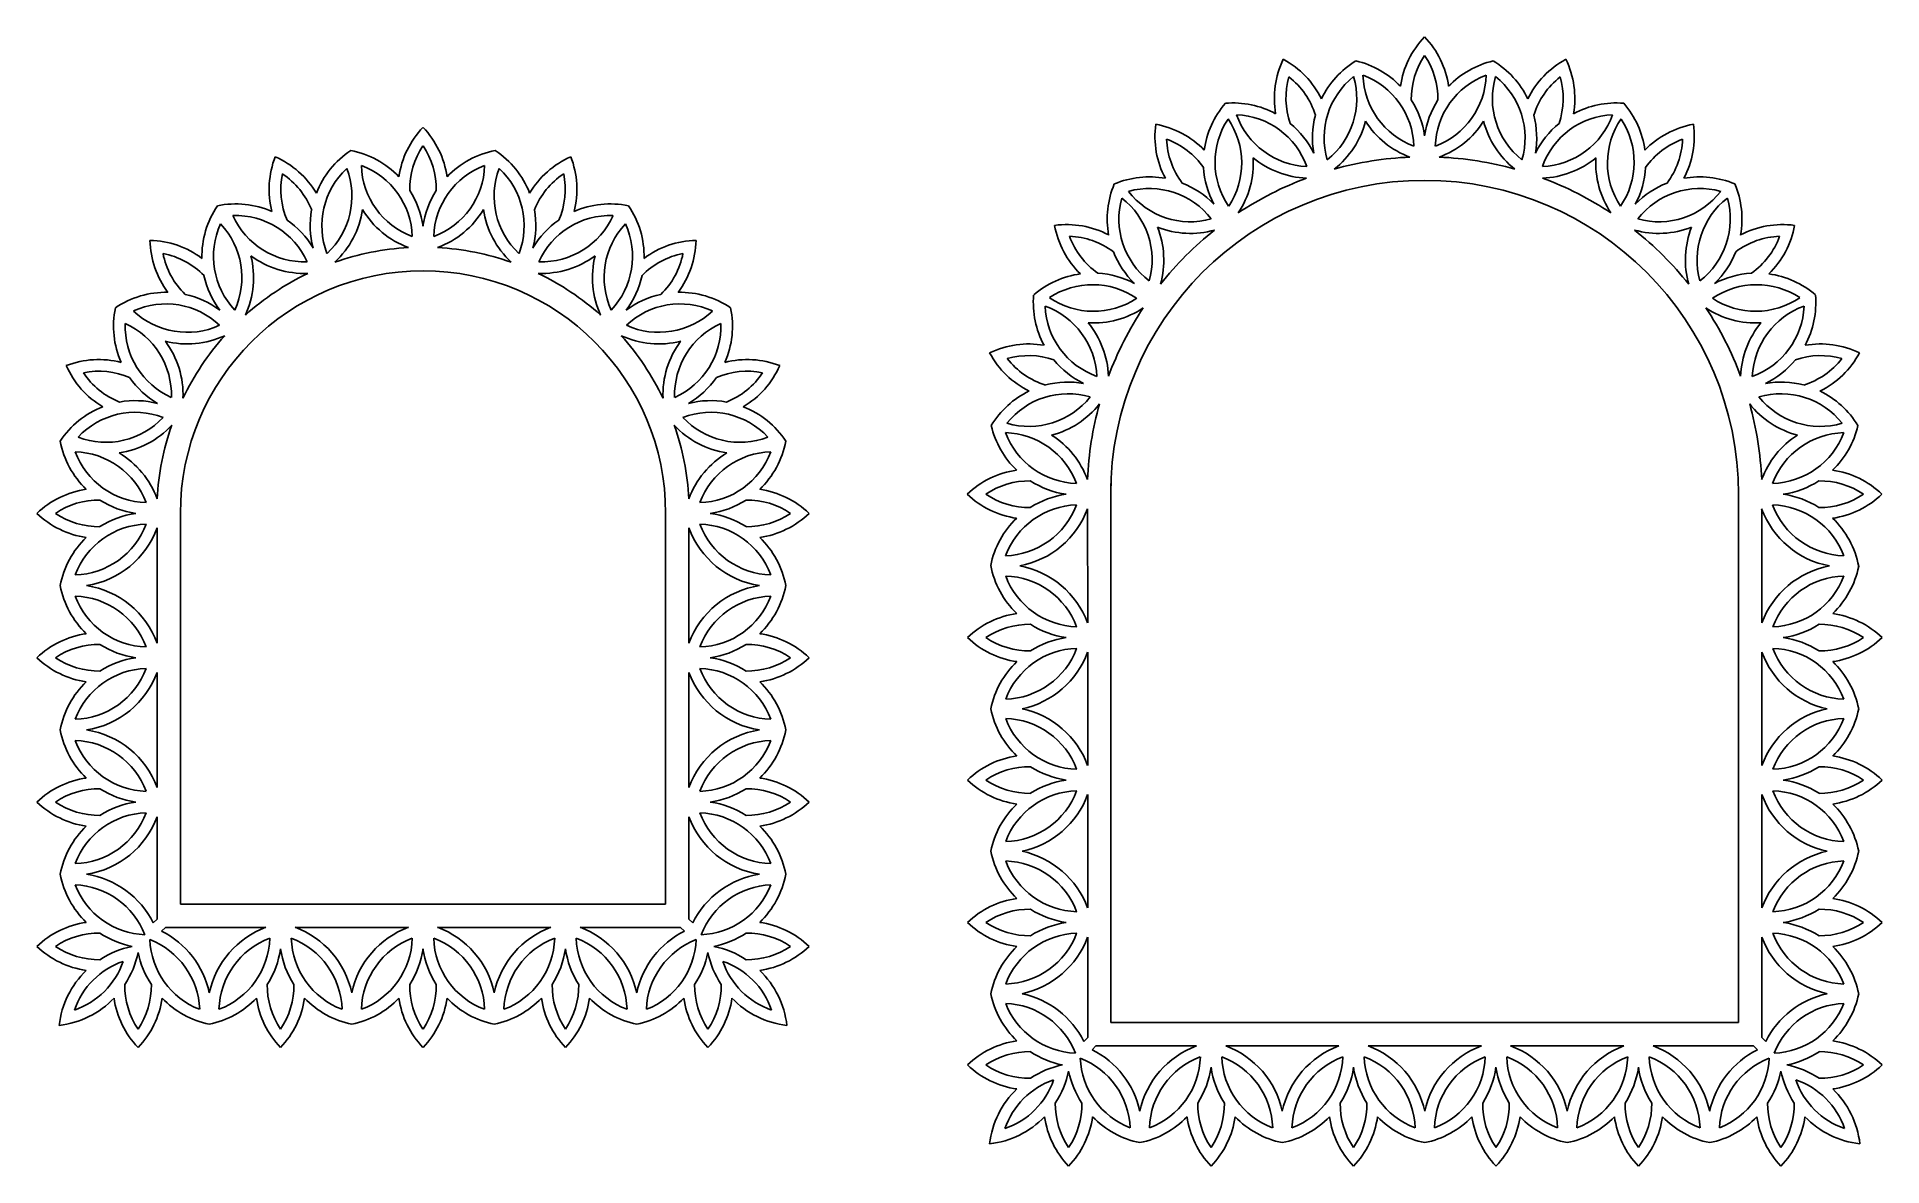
# Model space of a CAD drawing. Extents: x 139 to 456, y -66 to 128.
import ezdxf

# ---------------------------------------------------------------- set-up
doc = ezdxf.new("R2010")
doc.units = 0
doc.layers.get('0').update_dxf_attribs({"linetype": 'CONTINUOUS'})

msp = doc.modelspace()

# ---------------------------------------------------------------- linework, layer by layer
for p, q in [((323.26, 51.5), (323.26, -41.18)), ((431.11, 49.65), (431.14, -41.18)), ((163.34, 46.35), (163.34, -20.81)), ((246.74, 46.35), (246.74, -20.81)), ((319.24, 47.14), (319.27, 27.51)), ((435.11, 47.14), (435.14, 27.51)), ((159.35, 43.84), (159.35, 24.05)), ((250.73, 43.84), (250.73, 24.05)), ((319.27, 3.03), (319.27, 22.49)), ((435.14, 3.03), (435.14, 22.49)), ((159.35, 19.03), (159.35, -0.76)), ((250.73, 19.03), (250.73, -0.76)), ((319.27, -21.46), (319.27, -1.99)), ((435.14, -21.46), (435.14, -1.99)), ((159.35, -5.78), (159.35, -23.39)), ((250.73, -5.78), (250.73, -23.39)), ((163.34, -20.81), (246.74, -20.81)), ((158.69, -24.05), (159.35, -23.39)), ((160.1, -25.46), (160.76, -24.8)), ((178.05, -24.8), (160.76, -24.8)), ((183.06, -24.8), (202.53, -24.8)), ((227.01, -24.8), (207.55, -24.8)), ((232.03, -24.8), (249.32, -24.8)), ((249.98, -25.46), (249.32, -24.8)), ((251.39, -24.05), (250.73, -23.39)), ((319.27, -26.47), (319.27, -43.76)), ((435.14, -26.47), (435.14, -43.76)), ((323.26, -41.18), (431.14, -41.18)), ((318.61, -44.42), (319.27, -43.76)), ((435.8, -44.42), (435.14, -43.76)), ((320.02, -45.83), (320.68, -45.17)), ((337.97, -45.17), (320.68, -45.17)), ((342.99, -45.17), (362.45, -45.17)), ((367.47, -45.17), (386.94, -45.17)), ((411.42, -45.17), (391.96, -45.17)), ((416.44, -45.17), (433.72, -45.17)), ((434.38, -45.83), (433.72, -45.17))]:
    msp.add_line(p, q)
for centre, radius, start, end in [((388.33, 117.57), 15.45, 136.2663, 171.8609), ((366.01, 117.57), 15.45, 8.1391, 43.7337), ((366.8, 117.69), 15.45, 154.2663, 189.8609), ((345.57, 110.79), 15.45, 26.1391, 61.7337), ((373.35, 110.89), 15.45, 121.084, 154.2663), ((361.88, 109.07), 15.45, 43.7337, 76.916), ((388.33, 117.57), 13.45, 146.1009, 180.6764), ((366.01, 117.57), 13.45, 359.3236, 33.8991), ((392.46, 109.07), 15.45, 103.084, 136.2663), ((380.99, 110.89), 15.45, 25.7337, 58.916), ((408.78, 110.79), 15.45, 118.2663, 153.8609), ((387.54, 117.69), 15.45, 350.1391, 25.7337), ((366.8, 117.69), 13.45, 164.1009, 198.6764), ((345.57, 110.79), 13.45, 17.3236, 51.8991), ((373.35, 110.89), 13.45, 128.5064, 196.3045), ((352.07, 117.64), 13.45, 308.5064, 16.3045), ((361.88, 109.07), 13.45, 1.6955, 69.4936), ((380.03, 122.07), 13.45, 181.6955, 249.4936), ((374.31, 122.07), 13.45, 290.5064, 358.3045), ((392.46, 109.07), 13.45, 110.5064, 178.3045), ((402.27, 117.64), 13.45, 163.6955, 231.4936), ((380.99, 110.89), 13.45, 343.6955, 51.4936), ((408.78, 110.79), 13.45, 128.1009, 162.6764), ((387.54, 117.69), 13.45, 341.3236, 15.8991), ((361.88, 109.07), 15.45, 8.1391, 32.6464), ((392.46, 109.07), 15.45, 147.3536, 171.8609), ((354.61, 106.71), 15.45, 139.084, 172.2663), ((344.26, 101.44), 15.45, 61.7337, 94.916), ((357.51, 119.41), 13.45, 199.6955, 267.4936), ((344.26, 101.44), 13.45, 19.6955, 87.4936), ((373.35, 110.89), 15.45, 165.3536, 189.8609), ((380.99, 110.89), 15.45, 350.1391, 14.6464), ((410.08, 101.44), 13.45, 92.5064, 160.3045), ((396.83, 119.41), 13.45, 272.5064, 340.3045), ((410.08, 101.44), 15.45, 85.084, 118.2663), ((399.73, 106.71), 15.45, 7.7337, 40.916), ((216.2, 102.02), 15.45, 136.2663, 171.8609), ((193.88, 102.02), 15.45, 8.1391, 43.7337), ((346.28, 111.16), 15.45, 172.2663, 207.8609), ((328.22, 98.03), 15.45, 44.1391, 79.7337), ((354.61, 106.71), 13.45, 146.5064, 214.3045), ((332.29, 106.56), 13.45, 326.5064, 34.3045), ((344.26, 101.44), 15.45, 26.1391, 50.6464), ((352.07, 117.64), 15.45, 308.3424, 345.385), ((380.03, 122.07), 15.45, 212.615, 249.6576), ((374.31, 122.07), 15.45, 290.3424, 327.385), ((402.27, 117.64), 15.45, 194.615, 231.6576), ((410.08, 101.44), 15.45, 129.3536, 153.8609), ((422.05, 106.56), 13.45, 145.6955, 213.4936), ((399.73, 106.71), 13.45, 325.6955, 33.4936), ((426.12, 98.03), 15.45, 100.2663, 135.8609), ((408.06, 111.16), 15.45, 332.1391, 7.7337), ((201.11, 95.79), 15.45, 123.2764, 158.7663), ((189.75, 93.53), 15.45, 43.7337, 79.2236), ((216.2, 102.02), 13.45, 146.1009, 180.6764), ((193.88, 102.02), 13.45, 359.3236, 33.8991), ((220.33, 93.53), 15.45, 100.7764, 136.2663), ((208.97, 95.79), 15.45, 21.2337, 56.7236), ((346.28, 111.16), 13.45, 182.1009, 216.6764), ((328.22, 98.03), 13.45, 35.3236, 69.8991), ((426.12, 98.03), 13.45, 110.1009, 144.6764), ((408.06, 111.16), 13.45, 323.3236, 357.8991), ((194.05, 102.06), 15.45, 158.7663, 194.3609), ((173.42, 93.51), 15.45, 30.6391, 66.2337), ((194.05, 102.06), 13.45, 168.6009, 203.1764), ((173.42, 93.51), 13.45, 21.8236, 56.3991), ((201.11, 95.79), 13.45, 133.0064, 200.8045), ((179.37, 100.85), 13.45, 313.0064, 20.8045), ((207.9, 106.52), 13.45, 181.6955, 249.4936), ((189.75, 93.53), 13.45, 1.6955, 69.4936), ((202.18, 106.52), 13.45, 290.5064, 358.3045), ((220.33, 93.53), 13.45, 110.5064, 178.3045), ((230.71, 100.85), 13.45, 159.1955, 226.9936), ((208.97, 95.79), 13.45, 339.1955, 46.9936), ((236.66, 93.51), 15.45, 113.7663, 149.3609), ((236.66, 93.51), 13.45, 123.6009, 158.1764), ((216.03, 102.06), 13.45, 336.8236, 11.3991), ((216.03, 102.06), 15.45, 345.6391, 21.2337), ((354.61, 106.71), 15.45, 183.3536, 207.8609), ((332.29, 106.56), 15.45, 326.3424, 3.385), ((357.51, 119.41), 15.45, 230.615, 267.6576), ((377.17, 49.65), 57.99, 92.4802, 105.5198), ((377.17, 49.65), 57.99, 74.4802, 87.5198), ((396.83, 119.41), 15.45, 272.3424, 309.385), ((422.05, 106.56), 15.45, 176.615, 213.6576), ((399.73, 106.71), 15.45, 332.1391, 356.6464), ((189.75, 93.53), 15.45, 8.1391, 32.6464), ((220.33, 93.53), 15.45, 147.3536, 171.8609), ((338.08, 96.95), 15.45, 157.084, 190.2663), ((377.17, 49.65), 53.94, 360, 180), ((329.87, 88.74), 15.45, 79.7337, 112.916), ((329.87, 88.74), 13.45, 37.6955, 105.4936), ((336.92, 109.92), 13.45, 217.6955, 285.4936), ((329.87, 88.74), 15.45, 44.1391, 68.6464), ((377.17, 49.65), 57.99, 110.4802, 123.5198), ((377.17, 49.65), 57.99, 56.4802, 69.5198), ((424.47, 88.74), 15.45, 111.3536, 135.8609), ((424.47, 88.74), 13.45, 74.5064, 142.3045), ((417.42, 109.92), 13.45, 254.5064, 322.3045), ((424.47, 88.74), 15.45, 67.084, 100.2663), ((416.26, 96.95), 15.45, 349.7337, 22.916), ((182.49, 90.52), 15.45, 145.7764, 181.2663), ((172.85, 84.09), 15.45, 66.2337, 101.7236), ((201.11, 95.79), 15.45, 169.8536, 194.3609), ((179.37, 100.85), 15.45, 312.8424, 351.5708), ((207.9, 106.52), 15.45, 210.9292, 249.6576), ((202.18, 106.52), 15.45, 290.3424, 329.0708), ((230.71, 100.85), 15.45, 188.4292, 227.1576), ((208.97, 95.79), 15.45, 345.6391, 10.1464), ((237.22, 84.09), 15.45, 78.2764, 113.7663), ((227.59, 90.52), 15.45, 358.7337, 34.2236), ((338.08, 96.95), 13.45, 164.5064, 232.3045), ((316.9, 89.9), 13.45, 344.5064, 52.3045), ((437.44, 89.9), 13.45, 127.6955, 195.4936), ((416.26, 96.95), 13.45, 307.6955, 15.4936), ((182.49, 90.52), 13.45, 155.5064, 223.3045), ((160.47, 86.88), 13.45, 335.5064, 43.3045), ((172.85, 84.09), 13.45, 24.1955, 91.9936), ((184.65, 103.04), 13.45, 204.1955, 271.9936), ((172.85, 84.09), 15.45, 30.6391, 55.1464), ((237.22, 84.09), 15.45, 124.8536, 149.3609), ((237.22, 84.09), 13.45, 88.0064, 155.8045), ((225.43, 103.04), 13.45, 268.0064, 335.8045), ((249.61, 86.88), 13.45, 136.6955, 204.4936), ((227.59, 90.52), 13.45, 316.6955, 24.4936), ((315.66, 80.54), 15.45, 62.1391, 97.7337), ((328.79, 98.6), 15.45, 190.2663, 225.8609), ((336.92, 109.92), 15.45, 248.615, 285.6576), ((316.9, 89.9), 15.45, 344.3424, 21.385), ((417.42, 109.92), 15.45, 254.3424, 291.385), ((437.44, 89.9), 15.45, 158.615, 195.6576), ((438.68, 80.54), 15.45, 82.2663, 117.8609), ((425.56, 98.6), 15.45, 314.1391, 349.7337), ((157.78, 77.82), 15.45, 53.1391, 88.7337), ((173.56, 93.61), 15.45, 181.2663, 216.8609), ((205.04, 46.35), 45.76, 93.1436, 109.3564), ((205.04, 46.35), 45.76, 70.6436, 86.8564), ((252.3, 77.82), 15.45, 91.2663, 126.8609), ((236.52, 93.61), 15.45, 323.1391, 358.7337), ((328.79, 98.6), 13.45, 200.1009, 234.6764), ((315.66, 80.54), 13.45, 53.3236, 87.8991), ((377.17, 49.65), 57.99, 128.4802, 141.5198), ((377.17, 49.65), 57.99, 38.4802, 51.5198), ((438.68, 80.54), 13.45, 92.1009, 126.6764), ((425.56, 98.6), 13.45, 305.3236, 339.8991), ((173.56, 93.61), 13.45, 191.1009, 225.6764), ((157.78, 77.82), 13.45, 44.3236, 78.8991), ((160.47, 86.88), 15.45, 335.3424, 14.0708), ((184.65, 103.04), 15.45, 233.4292, 272.1576), ((225.43, 103.04), 15.45, 267.8424, 306.5708), ((249.61, 86.88), 15.45, 165.9292, 204.6576), ((252.3, 77.82), 13.45, 101.1009, 135.6764), ((236.52, 93.61), 13.45, 314.3236, 348.8991), ((338.08, 96.95), 15.45, 201.3536, 225.8609), ((416.26, 96.95), 15.45, 314.1391, 338.6464), ((205.04, 46.35), 41.7, 0, 180), ((182.49, 90.52), 15.45, 192.3536, 216.8609), ((205.04, 46.35), 45.76, 115.6436, 131.8564), ((205.04, 46.35), 45.76, 48.1436, 64.3564), ((227.59, 90.52), 15.45, 323.1391, 347.6464), ((320.11, 72.21), 15.45, 97.7337, 130.916), ((320.11, 72.21), 13.45, 55.6955, 123.4936), ((320.11, 72.21), 15.45, 62.1391, 86.6464), ((434.24, 72.21), 13.45, 56.5064, 124.3045), ((434.24, 72.21), 15.45, 93.3536, 117.8609), ((434.24, 72.21), 15.45, 49.084, 82.2663), ((160.86, 68.9), 15.45, 88.7337, 124.2236), ((160.86, 68.9), 15.45, 53.1391, 77.6464), ((249.22, 68.9), 15.45, 102.3536, 126.8609), ((249.22, 68.9), 15.45, 55.7764, 91.2663), ((325.38, 82.56), 15.45, 175.084, 208.2663), ((320.27, 94.53), 13.45, 235.6955, 303.4936), ((434.08, 94.53), 13.45, 236.5064, 304.3045), ((428.96, 82.56), 15.45, 331.7337, 4.916), ((167.3, 78.53), 15.45, 168.2764, 203.7663), ((160.86, 68.9), 13.45, 46.6955, 114.4936), ((164.51, 90.92), 13.45, 226.6955, 294.4936), ((249.22, 68.9), 13.45, 65.5064, 133.3045), ((245.57, 90.92), 13.45, 245.5064, 313.3045), ((242.78, 78.53), 15.45, 336.2337, 11.7236), ((325.38, 82.56), 13.45, 182.5064, 250.3045), ((307.41, 69.31), 13.45, 2.5064, 70.3045), ((320.27, 94.53), 15.45, 266.615, 303.6576), ((377.17, 49.65), 57.99, 146.4802, 159.5198), ((434.08, 94.53), 15.45, 236.3424, 273.385), ((377.17, 49.65), 57.99, 20.4802, 33.5198), ((446.93, 69.31), 13.45, 109.6955, 177.4936), ((428.96, 82.56), 13.45, 289.6955, 357.4936), ((167.3, 78.53), 13.45, 178.0064, 245.8045), ((148.35, 66.73), 13.45, 358.0064, 65.8045), ((164.51, 90.92), 15.45, 255.9292, 294.6576), ((205.04, 46.35), 45.76, 138.1436, 154.3564), ((205.04, 46.35), 45.76, 25.6436, 41.8564), ((245.57, 90.92), 15.45, 245.3424, 284.0708), ((261.73, 66.73), 13.45, 114.1955, 181.9936), ((242.78, 78.53), 13.45, 294.1955, 1.9936), ((307.41, 69.31), 15.45, 2.3424, 39.385), ((446.93, 69.31), 15.45, 140.615, 177.6576), ((148.35, 66.73), 15.45, 357.8424, 36.5708), ((261.73, 66.73), 15.45, 143.4292, 182.1576), ((309.13, 60.02), 15.45, 80.1391, 115.7337), ((316.03, 81.25), 15.45, 208.2663, 243.8609), ((309.13, 60.02), 13.45, 71.3236, 105.8991), ((316.03, 81.25), 13.45, 218.1009, 252.6764), ((445.22, 60.02), 13.45, 74.1009, 108.6764), ((438.32, 81.25), 13.45, 287.3236, 321.8991), ((445.22, 60.02), 15.45, 64.2663, 99.8609), ((438.32, 81.25), 15.45, 296.1391, 331.7337), ((149.33, 57.34), 15.45, 75.6391, 111.2337), ((157.87, 77.97), 15.45, 203.7663, 239.3609), ((149.33, 57.34), 13.45, 66.8236, 101.3991), ((157.87, 77.97), 13.45, 213.6009, 248.1764), ((260.75, 57.34), 13.45, 78.6009, 113.1764), ((260.75, 57.34), 15.45, 68.7663, 104.3609), ((252.21, 77.97), 13.45, 291.8236, 326.3991), ((252.21, 77.97), 15.45, 300.6391, 336.2337), ((325.38, 82.56), 15.45, 219.3536, 243.8609), ((428.96, 82.56), 15.45, 296.1391, 320.6464), ((167.3, 78.53), 15.45, 214.8536, 239.3609), ((242.78, 78.53), 15.45, 300.6391, 325.1464), ((315.93, 53.47), 15.45, 115.7337, 148.916), ((315.93, 53.47), 13.45, 73.6955, 141.4936), ((315.93, 53.47), 15.45, 80.1391, 104.6464), ((438.41, 53.47), 13.45, 38.5064, 106.3045), ((438.41, 53.47), 15.45, 75.3536, 99.8609), ((438.41, 53.47), 15.45, 31.084, 64.2663), ((155.6, 50.28), 15.45, 111.2337, 146.7236), ((155.6, 50.28), 13.45, 69.1955, 136.9936), ((155.6, 50.28), 15.45, 75.6391, 100.1464), ((254.48, 50.28), 13.45, 43.0064, 110.8045), ((254.48, 50.28), 15.45, 79.8536, 104.3609), ((254.48, 50.28), 15.45, 33.2764, 68.7663), ((309.18, 74.75), 13.45, 253.6955, 321.4936), ((309.18, 74.75), 15.45, 284.615, 321.6576), ((377.17, 49.65), 57.99, 164.4802, 177.5198), ((445.16, 74.75), 15.45, 218.3424, 255.385), ((377.17, 49.65), 57.99, 2.4802, 15.5198), ((445.16, 74.75), 13.45, 218.5064, 286.3045), ((150.54, 72.02), 13.45, 249.1955, 316.9936), ((150.54, 72.02), 15.45, 278.4292, 317.1576), ((205.04, 46.35), 45.76, 160.6436, 176.8564), ((259.54, 72.02), 15.45, 222.8424, 261.5708), ((205.04, 46.35), 45.76, 3.1436, 19.3564), ((259.54, 72.02), 13.45, 223.0064, 290.8045), ((317.75, 64.94), 15.45, 193.084, 226.2663), ((436.6, 64.94), 15.45, 313.7337, 346.916), ((157.86, 61.64), 15.45, 190.7764, 226.2663), ((252.22, 61.64), 15.45, 313.7337, 349.2236), ((317.75, 64.94), 13.45, 200.5064, 268.3045), ((304.75, 46.79), 13.45, 20.5064, 88.3045), ((304.75, 46.79), 15.45, 20.3424, 57.385), ((449.59, 46.79), 15.45, 122.615, 159.6576), ((449.59, 46.79), 13.45, 91.6955, 159.4936), ((436.6, 64.94), 13.45, 271.6955, 339.4936), ((157.86, 61.64), 13.45, 200.5064, 268.3045), ((144.86, 43.49), 13.45, 20.5064, 88.3045), ((144.86, 43.49), 15.45, 20.3424, 59.0708), ((265.22, 43.49), 15.45, 120.9292, 159.6576), ((265.22, 43.49), 13.45, 91.6955, 159.4936), ((252.22, 61.64), 13.45, 271.6955, 339.4936), ((309.25, 38.49), 15.45, 98.1391, 133.7337), ((309.25, 38.49), 13.45, 89.3236, 123.8991), ((317.75, 64.94), 15.45, 237.3536, 261.8609), ((436.6, 64.94), 15.45, 278.1391, 302.6464), ((445.09, 38.49), 13.45, 56.1009, 90.6764), ((445.09, 38.49), 15.45, 46.2663, 81.8609), ((149.36, 35.19), 15.45, 98.1391, 133.7337), ((149.36, 35.19), 13.45, 89.3236, 123.8991), ((157.86, 61.64), 15.45, 237.3536, 261.8609), ((252.22, 61.64), 15.45, 278.1391, 302.6464), ((260.72, 35.19), 13.45, 56.1009, 90.6764), ((260.72, 35.19), 15.45, 46.2663, 81.8609), ((309.25, 60.81), 15.45, 226.2663, 261.8609), ((309.25, 60.81), 13.45, 236.1009, 270.6764), ((304.75, 52.51), 13.45, 271.6955, 339.4936), ((317.75, 34.36), 13.45, 91.6955, 159.4936), ((317.75, 34.36), 15.45, 98.1391, 122.6464), ((436.6, 34.36), 13.45, 20.5064, 88.3045), ((449.59, 52.51), 13.45, 200.5064, 268.3045), ((436.6, 34.36), 15.45, 57.3536, 81.8609), ((445.09, 60.81), 13.45, 269.3236, 303.8991), ((445.09, 60.81), 15.45, 278.1391, 313.7337), ((149.36, 57.51), 15.45, 226.2663, 261.8609), ((149.36, 57.51), 13.45, 236.1009, 270.6764), ((157.86, 31.06), 13.45, 91.6955, 159.4936), ((144.86, 49.21), 13.45, 271.6955, 339.4936), ((157.86, 31.06), 15.45, 98.1391, 122.6464), ((265.22, 49.21), 13.45, 200.5064, 268.3045), ((252.22, 31.06), 13.45, 20.5064, 88.3045), ((252.22, 31.06), 15.45, 57.3536, 81.8609), ((260.72, 57.51), 13.45, 269.3236, 303.8991), ((260.72, 57.51), 15.45, 278.1391, 313.7337), ((317.75, 34.36), 15.45, 133.7337, 168.6118), ((304.75, 52.51), 15.45, 280.6726, 339.6576), ((449.59, 52.51), 15.45, 200.3424, 259.4471), ((436.6, 34.36), 15.45, 10.7764, 46.2663), ((157.86, 31.06), 15.45, 133.7337, 169.2236), ((144.86, 49.21), 15.45, 278.8355, 339.6576), ((265.22, 49.21), 15.45, 200.3424, 261.1645), ((252.22, 31.06), 15.45, 10.7764, 46.2663), ((317.78, 40.3), 15.45, 190.7764, 226.2663), ((304.78, 22.14), 13.45, 20.5064, 88.3045), ((317.78, 40.3), 13.45, 200.5064, 268.3045), ((304.78, 22.14), 15.45, 20.3424, 79.4471), ((449.62, 22.14), 15.45, 100.6726, 159.6576), ((449.62, 22.14), 13.45, 91.6955, 159.4936), ((436.63, 40.3), 13.45, 271.6955, 339.4936), ((436.63, 40.3), 15.45, 313.7337, 348.6118), ((157.86, 36.83), 15.45, 190.7764, 226.2663), ((144.86, 18.68), 13.45, 20.5064, 88.3045), ((157.86, 36.83), 13.45, 200.5064, 268.3045), ((144.86, 18.68), 15.45, 20.3424, 81.1645), ((265.22, 18.68), 15.45, 98.8355, 159.6576), ((252.22, 36.83), 13.45, 271.6955, 339.4936), ((265.22, 18.68), 13.45, 91.6955, 159.4936), ((252.22, 36.83), 15.45, 313.7337, 349.2236), ((309.29, 13.84), 15.45, 98.1391, 133.7337), ((445.12, 13.84), 15.45, 46.2663, 81.8609), ((149.36, 10.38), 15.45, 98.1391, 133.7337), ((260.72, 10.38), 15.45, 46.2663, 81.8609), ((309.29, 13.84), 13.45, 89.3236, 123.8991), ((317.78, 40.3), 15.45, 237.3536, 261.8609), ((436.63, 40.3), 15.45, 278.1391, 302.6464), ((445.12, 13.84), 13.45, 56.1009, 90.6764), ((149.36, 10.38), 13.45, 89.3236, 123.8991), ((157.86, 36.83), 15.45, 237.3536, 261.8609), ((252.22, 36.83), 15.45, 278.1391, 302.6464), ((260.72, 10.38), 13.45, 56.1009, 90.6764), ((309.29, 36.17), 15.45, 226.2663, 261.8609), ((309.29, 36.17), 13.45, 236.1009, 270.6764), ((317.78, 9.71), 13.45, 91.6955, 159.4936), ((304.78, 27.86), 13.45, 271.6955, 339.4936), ((304.78, 27.86), 15.45, 282.1352, 339.6576), ((317.78, 9.71), 15.45, 98.1391, 122.6464), ((449.62, 27.86), 15.45, 200.3424, 257.8648), ((436.63, 9.71), 13.45, 20.5064, 88.3045), ((449.62, 27.86), 13.45, 200.5064, 268.3045), ((436.63, 9.71), 15.45, 57.3536, 81.8609), ((445.12, 36.17), 13.45, 269.3236, 303.8991), ((445.12, 36.17), 15.45, 278.1391, 313.7337), ((149.36, 32.7), 15.45, 226.2663, 261.8609), ((149.36, 32.7), 13.45, 236.1009, 270.6764), ((144.86, 24.4), 13.45, 271.6955, 339.4936), ((157.86, 6.25), 13.45, 91.6955, 159.4936), ((144.86, 24.4), 15.45, 278.8355, 339.6576), ((157.86, 6.25), 15.45, 98.1391, 122.6464), ((265.22, 24.4), 15.45, 200.3424, 261.1645), ((265.22, 24.4), 13.45, 200.5064, 268.3045), ((252.22, 6.25), 13.45, 20.5064, 88.3045), ((252.22, 6.25), 15.45, 57.3536, 81.8609), ((260.72, 32.7), 13.45, 269.3236, 303.8991), ((260.72, 32.7), 15.45, 278.1391, 313.7337), ((317.78, 9.71), 15.45, 133.7337, 168.6118), ((436.63, 9.71), 15.45, 11.3882, 46.2663), ((157.86, 6.25), 15.45, 133.7337, 169.2236), ((252.22, 6.25), 15.45, 10.7764, 46.2663), ((317.78, 15.81), 15.45, 191.3882, 226.2663), ((304.78, -2.34), 15.45, 20.3424, 77.8648), ((449.62, -2.34), 15.45, 102.1352, 159.6576), ((436.63, 15.81), 15.45, 313.7337, 348.6118), ((317.78, 15.81), 13.45, 200.5064, 268.3045), ((304.78, -2.34), 13.45, 20.5064, 88.3045), ((436.63, 15.81), 13.45, 271.6955, 339.4936), ((449.62, -2.34), 13.45, 91.6955, 159.4936), ((157.86, 12.02), 15.45, 190.7764, 226.2663), ((157.86, 12.02), 13.45, 200.5064, 268.3045), ((144.86, -6.13), 13.45, 20.5064, 88.3045), ((144.86, -6.13), 15.45, 20.3424, 81.1645), ((265.22, -6.13), 15.45, 98.8355, 159.6576), ((252.22, 12.02), 13.45, 271.6955, 339.4936), ((265.22, -6.13), 13.45, 91.6955, 159.4936), ((252.22, 12.02), 15.45, 313.7337, 349.2236), ((309.29, -10.64), 15.45, 98.1391, 133.7337), ((445.12, -10.64), 15.45, 46.2663, 81.8609), ((149.36, -14.43), 15.45, 98.1391, 133.7337), ((260.72, -14.43), 15.45, 46.2663, 81.8609), ((309.29, 11.68), 15.45, 226.2663, 261.8609), ((309.29, -10.64), 13.45, 89.3236, 123.8991), ((309.29, 11.68), 13.45, 236.1009, 270.6764), ((317.78, 15.81), 15.45, 237.3536, 261.8609), ((317.78, -14.77), 15.45, 98.1391, 122.6464), ((436.63, 15.81), 15.45, 278.1391, 302.6464), ((436.63, -14.77), 15.45, 57.3536, 81.8609), ((445.12, -10.64), 13.45, 56.1009, 90.6764), ((445.12, 11.68), 13.45, 269.3236, 303.8991), ((445.12, 11.68), 15.45, 278.1391, 313.7337), ((149.36, -14.43), 13.45, 89.3236, 123.8991), ((157.86, 12.02), 15.45, 237.3536, 261.8609), ((252.22, 12.02), 15.45, 278.1391, 302.6464), ((260.72, -14.43), 13.45, 56.1009, 90.6764), ((304.78, 3.38), 13.45, 271.6955, 339.4936), ((317.78, -14.77), 13.45, 91.6955, 159.4936), ((304.78, 3.38), 15.45, 282.1352, 339.6576), ((449.62, 3.38), 15.45, 200.3424, 257.8648), ((449.62, 3.38), 13.45, 200.5064, 268.3045), ((436.63, -14.77), 13.45, 20.5064, 88.3045), ((149.36, 7.89), 15.45, 226.2663, 261.8609), ((149.36, 7.89), 13.45, 236.1009, 270.6764), ((157.86, -18.56), 13.45, 91.6955, 159.4936), ((144.86, -0.41), 13.45, 271.6955, 339.4936), ((144.86, -0.41), 15.45, 278.8355, 339.6576), ((157.86, -18.56), 15.45, 98.1391, 122.6464), ((265.22, -0.41), 15.45, 200.3424, 261.1645), ((252.22, -18.56), 13.45, 20.5064, 88.3045), ((265.22, -0.41), 13.45, 200.5064, 268.3045), ((252.22, -18.56), 15.45, 57.3536, 81.8609), ((260.72, 7.89), 13.45, 269.3236, 303.8991), ((260.72, 7.89), 15.45, 278.1391, 313.7337), ((317.78, -14.77), 15.45, 133.7337, 168.6118), ((436.63, -14.77), 15.45, 11.3882, 46.2663), ((157.86, -18.56), 15.45, 133.7337, 169.2236), ((252.22, -18.56), 15.45, 10.7764, 46.2663), ((317.78, -8.67), 15.45, 191.3882, 226.2663), ((304.78, -26.83), 15.45, 20.3424, 77.8648), ((449.62, -26.83), 15.45, 102.1352, 159.6576), ((436.63, -8.67), 15.45, 313.7337, 348.6118), ((157.86, -12.78), 15.45, 190.7764, 226.2663), ((144.86, -30.94), 15.45, 26.4949, 81.1645), ((265.22, -30.94), 15.45, 98.8355, 153.5051), ((252.22, -12.78), 15.45, 313.7337, 349.2236), ((317.78, -8.67), 13.45, 200.5064, 268.3045), ((304.78, -26.83), 13.45, 20.5064, 88.3045), ((436.63, -8.67), 13.45, 271.6955, 339.4936), ((449.62, -26.83), 13.45, 91.6955, 159.4936), ((144.7, -30.93), 13.45, 21.2102, 87.6007), ((157.8, -12.63), 13.45, 201.2102, 267.6007), ((265.38, -30.93), 13.45, 92.3993, 158.7898), ((252.28, -12.63), 13.45, 272.3993, 338.7898), ((309.29, -35.13), 15.45, 98.1391, 133.7337), ((309.29, -35.13), 13.45, 89.3236, 123.8991), ((317.78, -8.67), 15.45, 237.3536, 261.8609), ((436.63, -8.67), 15.45, 278.1391, 302.6464), ((445.12, -35.13), 13.45, 56.1009, 90.6764), ((445.12, -35.13), 15.45, 46.2663, 81.8609), ((149.36, -39.24), 15.45, 98.1391, 133.7337), ((183.42, -39.28), 15.45, 110.3424, 167.8645), ((177.69, -39.28), 15.45, 12.1352, 69.6576), ((207.9, -39.28), 15.45, 110.3424, 167.8648), ((202.18, -39.28), 15.45, 12.1352, 69.6576), ((232.38, -39.28), 15.45, 110.3424, 167.8648), ((226.66, -39.28), 15.45, 12.1355, 69.6576), ((260.72, -39.24), 15.45, 46.2663, 81.8609), ((309.29, -12.8), 15.45, 226.2663, 261.8609), ((309.29, -12.8), 13.45, 236.1009, 270.6764), ((317.78, -39.26), 15.45, 98.1391, 122.6464), ((436.63, -39.26), 15.45, 57.3536, 81.8609), ((445.12, -12.8), 13.45, 269.3236, 303.8991), ((445.12, -12.8), 15.45, 278.1391, 313.7337), ((149.36, -16.91), 15.45, 226.2663, 261.8609), ((149.36, -39.24), 13.45, 89.3236, 123.8991), ((149.36, -16.91), 13.45, 236.1009, 270.6764), ((158.08, -12.93), 15.45, 236.3458, 258.611), ((158.08, -43.22), 15.45, 101.389, 123.6542), ((153.22, -39.45), 13.45, 2.3993, 68.7898), ((171.52, -26.35), 13.45, 182.3993, 248.7898), ((153.21, -39.28), 15.45, 12.1355, 63.5051), ((165.26, -26.29), 13.45, 290.5064, 358.3045), ((183.42, -39.28), 13.45, 110.5064, 178.3045), ((165.26, -26.29), 15.45, 327.3536, 351.8609), ((195.85, -26.29), 15.45, 188.1391, 212.6464), ((177.69, -39.28), 13.45, 1.6955, 69.4936), ((195.85, -26.29), 13.45, 181.6955, 249.4936), ((207.9, -39.28), 13.45, 110.5064, 178.3045), ((189.75, -26.29), 13.45, 290.5064, 358.3045), ((189.75, -26.29), 15.45, 327.3536, 351.8609), ((220.33, -26.29), 15.45, 188.1391, 212.6464), ((220.33, -26.29), 13.45, 181.6955, 249.4936), ((202.18, -39.28), 13.45, 1.6955, 69.4936), ((232.38, -39.28), 13.45, 110.5064, 178.3045), ((214.23, -26.29), 13.45, 290.5064, 358.3045), ((214.23, -26.29), 15.45, 327.3536, 351.8609), ((244.82, -26.29), 15.45, 188.1391, 212.6464), ((226.66, -39.28), 13.45, 1.6955, 69.4936), ((244.82, -26.29), 13.45, 181.6955, 249.4936), ((256.87, -39.28), 15.45, 116.4949, 167.8645), ((256.86, -39.45), 13.45, 111.2102, 177.6007), ((238.56, -26.35), 13.45, 291.2102, 357.6007), ((252, -12.93), 15.45, 281.389, 303.6542), ((252, -43.22), 15.45, 56.3458, 78.611), ((260.72, -39.24), 13.45, 56.1009, 90.6764), ((260.72, -16.91), 13.45, 269.3236, 303.8991), ((260.72, -16.91), 15.45, 278.1391, 313.7337), ((317.78, -39.26), 15.45, 133.7337, 168.6117), ((304.78, -21.1), 13.45, 271.6955, 339.4936), ((317.78, -39.26), 13.45, 91.6955, 159.4936), ((304.78, -21.1), 15.45, 282.1355, 339.6576), ((449.62, -21.1), 15.45, 200.3424, 257.8645), ((449.62, -21.1), 13.45, 200.5064, 268.3045), ((436.63, -39.26), 13.45, 20.5064, 88.3045), ((436.63, -39.26), 15.45, 11.3883, 46.2663), ((157.86, -43.37), 13.45, 108.8883, 161.1117), ((140.78, -26.29), 13.45, 288.8883, 341.1117), ((140.93, -26.06), 15.45, 326.3458, 348.611), ((171.22, -26.06), 15.45, 191.389, 213.6542), ((238.86, -26.06), 15.45, 326.3458, 348.611), ((269.15, -26.06), 15.45, 191.389, 213.6542), ((269.3, -26.29), 13.45, 198.8883, 251.1117), ((252.22, -43.37), 13.45, 18.8883, 71.1117), ((157.86, -43.37), 15.45, 133.7337, 173.5849), ((167.23, -34.78), 13.45, 179.3236, 213.8991), ((144.91, -34.78), 13.45, 326.1009, 0.6764), ((191.72, -34.78), 13.45, 179.3236, 213.8991), ((169.39, -34.78), 13.45, 326.1009, 0.6764), ((216.2, -34.78), 13.45, 179.3236, 213.8991), ((193.88, -34.78), 13.45, 326.1009, 0.6764), ((240.69, -34.78), 13.45, 179.3236, 213.8991), ((218.36, -34.78), 13.45, 326.1009, 0.6764), ((265.17, -34.78), 13.45, 179.3236, 213.8991), ((242.85, -34.78), 13.45, 326.1009, 0.6764), ((252.22, -43.37), 15.45, 6.4151, 46.2663), ((140.78, -26.29), 15.45, 276.4151, 316.2663), ((167.23, -34.78), 15.45, 188.1391, 223.7337), ((144.91, -34.78), 15.45, 316.2663, 351.8609), ((171.36, -26.29), 15.45, 223.7337, 258.6117), ((165.26, -26.29), 15.45, 281.3883, 316.2663), ((191.72, -34.78), 15.45, 188.1391, 223.7337), ((169.39, -34.78), 15.45, 316.2663, 351.8609), ((195.85, -26.29), 15.45, 223.7337, 258.6118), ((189.75, -26.29), 15.45, 281.3882, 316.2663), ((216.2, -34.78), 15.45, 188.1391, 223.7337), ((193.88, -34.78), 15.45, 316.2663, 351.8609), ((220.33, -26.29), 15.45, 223.7337, 258.6118), ((214.23, -26.29), 15.45, 281.3882, 316.2663), ((240.69, -34.78), 15.45, 188.1391, 223.7337), ((218.36, -34.78), 15.45, 316.2663, 351.8609), ((244.82, -26.29), 15.45, 223.7337, 258.6117), ((238.72, -26.29), 15.45, 281.3883, 316.2663), ((265.17, -34.78), 15.45, 188.1391, 223.7337), ((242.85, -34.78), 15.45, 316.2663, 351.8609), ((269.3, -26.29), 15.45, 223.7337, 263.5849), ((317.78, -33.16), 15.45, 191.3883, 226.2663), ((317.72, -33), 13.45, 201.2102, 267.6007), ((304.62, -51.3), 13.45, 21.2102, 87.6007), ((304.78, -51.31), 15.45, 26.4949, 77.8645), ((449.62, -51.31), 15.45, 102.1355, 153.5051), ((449.79, -51.3), 13.45, 92.3993, 158.7898), ((436.69, -33), 13.45, 272.3993, 338.7898), ((436.63, -33.16), 15.45, 313.7337, 348.6117), ((309.29, -59.61), 15.45, 98.1391, 133.7337), ((445.12, -59.61), 15.45, 46.2663, 81.8609), ((309.29, -59.61), 13.45, 89.3236, 123.8991), ((318.01, -33.31), 15.45, 236.3458, 258.611), ((331.44, -46.72), 13.45, 182.3993, 248.7898), ((313.14, -59.82), 13.45, 2.3993, 68.7898), ((313.13, -59.66), 15.45, 12.1355, 63.5051), ((343.34, -59.66), 15.45, 110.3424, 167.8645), ((325.19, -46.66), 13.45, 290.5064, 358.3045), ((343.34, -59.66), 13.45, 110.5064, 178.3045), ((337.62, -59.66), 13.45, 1.6955, 69.4936), ((355.77, -46.66), 13.45, 181.6955, 249.4936), ((337.62, -59.66), 15.45, 12.1352, 69.6576), ((367.82, -59.66), 15.45, 110.3424, 167.8648), ((349.67, -46.66), 13.45, 290.5064, 358.3045), ((367.82, -59.66), 13.45, 110.5064, 178.3045), ((380.25, -46.66), 13.45, 181.6955, 249.4936), ((362.1, -59.66), 13.45, 1.6955, 69.4936), ((362.1, -59.66), 15.45, 12.1352, 69.6576), ((392.31, -59.66), 15.45, 110.3424, 167.8648), ((392.31, -59.66), 13.45, 110.5064, 178.3045), ((374.15, -46.66), 13.45, 290.5064, 358.3045), ((404.74, -46.66), 13.45, 181.6955, 249.4936), ((386.59, -59.66), 13.45, 1.6955, 69.4936), ((386.59, -59.66), 15.45, 12.1352, 69.6576), ((416.79, -59.66), 15.45, 110.3424, 167.8648), ((416.79, -59.66), 13.45, 110.5064, 178.3045), ((398.64, -46.66), 13.45, 290.5064, 358.3045), ((429.22, -46.66), 13.45, 181.6955, 249.4936), ((411.07, -59.66), 13.45, 1.6955, 69.4936), ((411.07, -59.66), 15.45, 12.1355, 69.6576), ((441.27, -59.66), 15.45, 116.4949, 167.8645), ((422.97, -46.72), 13.45, 291.2102, 357.6007), ((441.27, -59.82), 13.45, 111.2102, 177.6007), ((436.4, -33.31), 15.45, 281.389, 303.6542), ((445.12, -59.61), 13.45, 56.1009, 90.6764), ((309.29, -37.29), 15.45, 226.2663, 261.8609), ((309.29, -37.29), 13.45, 236.1009, 270.6764), ((318.01, -63.59), 15.45, 101.389, 123.6542), ((300.85, -46.44), 15.45, 326.3458, 348.611), ((331.14, -46.44), 15.45, 191.389, 213.6542), ((325.19, -46.66), 15.45, 327.3536, 351.8609), ((355.77, -46.66), 15.45, 188.1391, 212.6464), ((349.67, -46.66), 15.45, 327.3536, 351.8609), ((380.25, -46.66), 15.45, 188.1391, 212.6464), ((374.15, -46.66), 15.45, 327.3536, 351.8609), ((404.74, -46.66), 15.45, 188.1391, 212.6464), ((398.64, -46.66), 15.45, 327.3536, 351.8609), ((429.22, -46.66), 15.45, 188.1391, 212.6464), ((423.27, -46.44), 15.45, 326.3458, 348.611), ((453.56, -46.44), 15.45, 191.389, 213.6542), ((436.4, -63.59), 15.45, 56.3458, 78.611), ((445.12, -37.29), 13.45, 269.3236, 303.8991), ((445.12, -37.29), 15.45, 278.1391, 313.7337), ((317.78, -63.74), 15.45, 133.7337, 173.5849), ((300.7, -46.66), 13.45, 288.8883, 341.1117), ((317.78, -63.74), 13.45, 108.8883, 161.1117), ((436.63, -63.74), 13.45, 18.8883, 71.1117), ((453.71, -46.66), 13.45, 198.8883, 251.1117), ((436.63, -63.74), 15.45, 6.4151, 46.2663), ((327.16, -55.16), 13.45, 179.3236, 213.8991), ((304.83, -55.16), 13.45, 326.1009, 0.6764), ((351.64, -55.16), 13.45, 179.3236, 213.8991), ((329.32, -55.16), 13.45, 326.1009, 0.6764), ((376.12, -55.16), 13.45, 179.3236, 213.8991), ((353.8, -55.16), 13.45, 326.1009, 0.6764), ((400.61, -55.16), 13.45, 179.3236, 213.8991), ((378.28, -55.16), 13.45, 326.1009, 0.6764), ((425.09, -55.16), 13.45, 179.3236, 213.8991), ((402.77, -55.16), 13.45, 326.1009, 0.6764), ((449.58, -55.16), 13.45, 179.3236, 213.8991), ((427.25, -55.16), 13.45, 326.1009, 0.6764), ((300.7, -46.66), 15.45, 276.4151, 316.2663), ((327.16, -55.16), 15.45, 188.1391, 223.7337), ((304.83, -55.16), 15.45, 316.2663, 351.8609), ((331.29, -46.66), 15.45, 223.7337, 258.6117), ((325.19, -46.66), 15.45, 281.3883, 316.2663), ((351.64, -55.16), 15.45, 188.1391, 223.7337), ((329.32, -55.16), 15.45, 316.2663, 351.8609), ((355.77, -46.66), 15.45, 223.7337, 258.6118), ((349.67, -46.66), 15.45, 281.3882, 316.2663), ((376.12, -55.16), 15.45, 188.1391, 223.7337), ((353.8, -55.16), 15.45, 316.2663, 351.8609), ((380.25, -46.66), 15.45, 223.7337, 258.6118), ((374.15, -46.66), 15.45, 281.3882, 316.2663), ((400.61, -55.16), 15.45, 188.1391, 223.7337), ((378.28, -55.16), 15.45, 316.2663, 351.8609), ((404.74, -46.66), 15.45, 223.7337, 258.6118), ((398.64, -46.66), 15.45, 281.3882, 316.2663), ((425.09, -55.16), 15.45, 188.1391, 223.7337), ((402.77, -55.16), 15.45, 316.2663, 351.8609), ((429.22, -46.66), 15.45, 223.7337, 258.6117), ((423.12, -46.66), 15.45, 281.3883, 316.2663), ((449.58, -55.16), 15.45, 188.1391, 223.7337), ((427.25, -55.16), 15.45, 316.2663, 351.8609), ((453.71, -46.66), 15.45, 223.7337, 263.5849)]:
    msp.add_arc(centre, radius, start, end)

doc.saveas('drawing.dxf')
